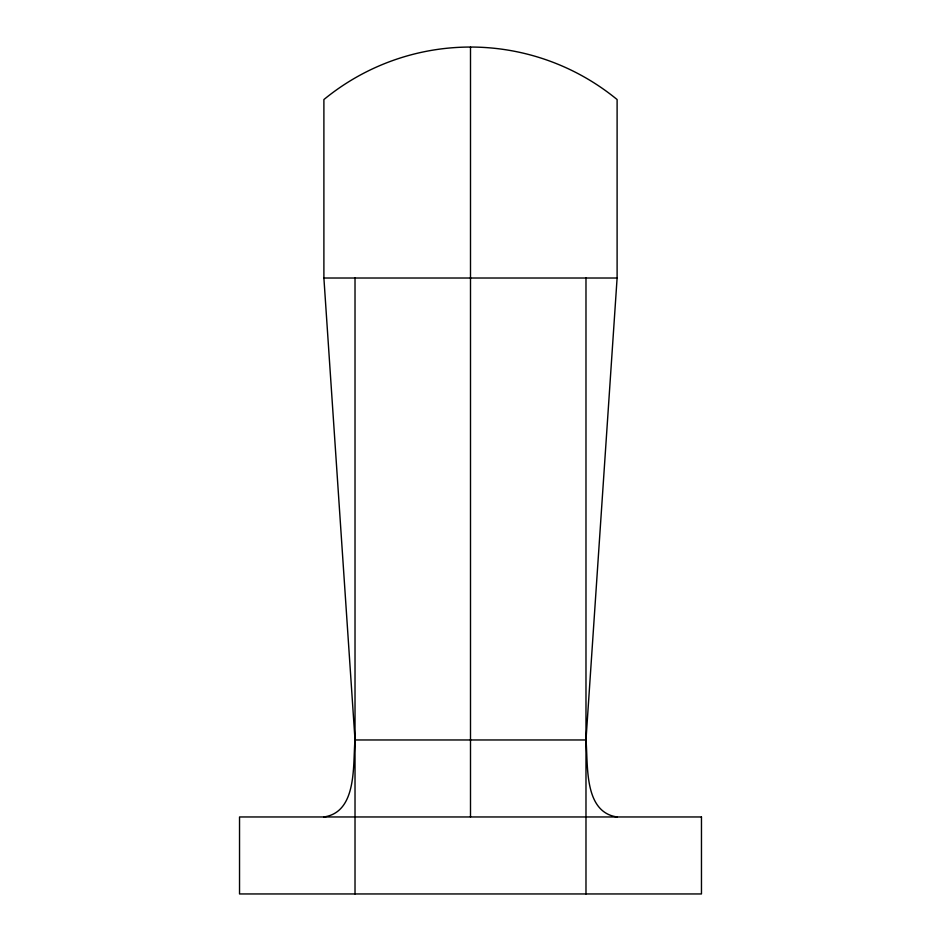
<?xml version="1.0" encoding="UTF-8"?>
<svg xmlns="http://www.w3.org/2000/svg" width="941" height="941" viewBox="0 0 941 941"><rect width="100%" height="100%" fill="white"/><g stroke="black" fill="none" stroke-linecap="round" stroke-linejoin="round"><path stroke-width="1.41" d="M617.108 816.964C583.455 812.118 588.254 764.692 585.984 739.967L617.108 278.018L617.108 99.546A230.968 230.968 0 0 0 323.892 99.546L323.892 278.018L355.016 739.967C352.746 764.692 357.545 812.118 323.892 816.964M323.892 278.018L617.108 278.018M355.016 739.967L585.984 739.967M585.984 278.018L585.984 893.95M470.5 47.05L470.5 816.964M355.016 278.018L355.016 893.95M701.468 816.964L239.532 816.964L239.532 893.95L701.468 893.95L701.468 816.964"/></g></svg>
